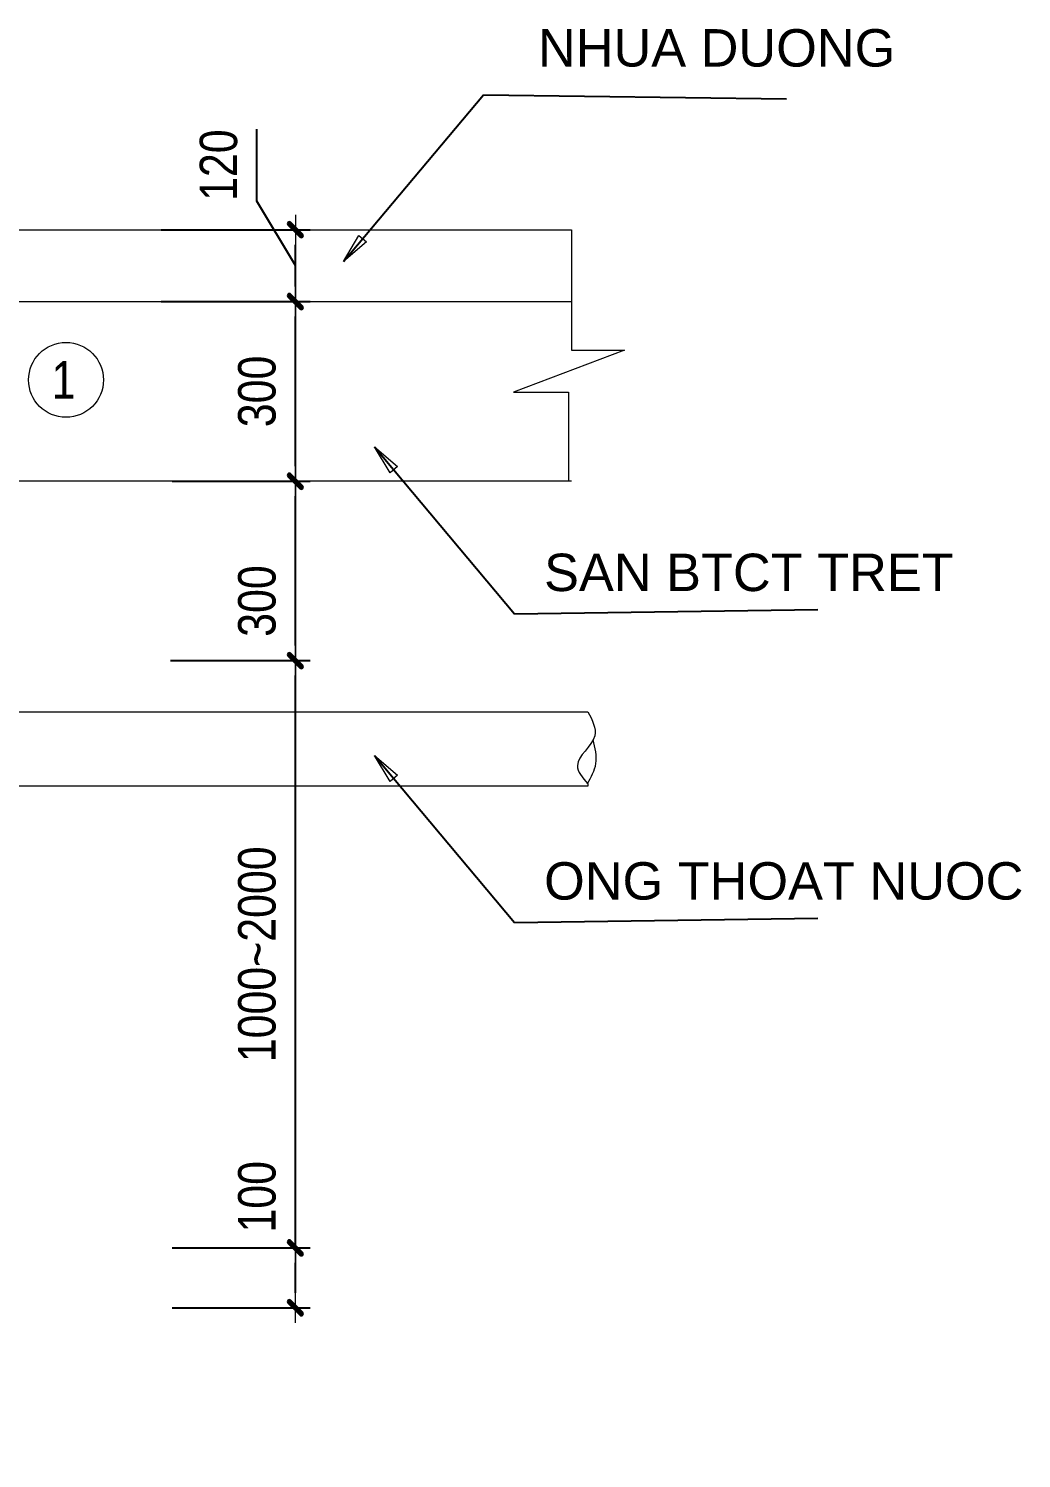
# Model space of a CAD drawing. Header units: millimetres. Extents: x -3568569 to -3536212, y 773195 to 801582.
# Drawn here: x -3543655 to -3541997, y 774930 to 777317 of the extents above; entities that cross this region are included whole.
import ezdxf
from ezdxf.enums import TextEntityAlignment as Align

# ---------------------------------------------------------------- set-up
doc = ezdxf.new("R2010")
doc.units = ezdxf.units.MM
doc.header["$MEASUREMENT"] = 0
doc.layers.get('0').update_dxf_attribs({"lineweight": 9})
doc.layers.get('Defpoints').update_dxf_attribs({"color": 10, "lineweight": 0})
for name, color, linetype, lineweight in [("'S_Concrete_Hatch_252", 252, 'Continuous', 9), ('DBAO', 2, 'Continuous', 13), ('DGIONG', 1, 'Continuous', 13), ('Ghi chu ban ve', 1, 'Continuous', 20), ('KTH', 154, 'Continuous', 15), ('STICK', 1, 'Continuous', 9), ('TEXT', 7, 'Continuous', 15)]:
    doc.layers.add(name, color=color, linetype=linetype, lineweight=lineweight)
doc.styles.add('CHU GHI CHU', font='arial.ttf', dxfattribs={"height": 200})
doc.styles.get("Standard").update_dxf_attribs({"font": 'arial.ttf'})
doc.styles.add('Star-HelCon', font='VHELVCN_0.TTF')
doc.styles.add('TTP-HelCon', font='VHELVCN_0.TTF')
doc.dimstyles.new('DTE-DIM50', dxfattribs={"dimscale": 50, "dimtxt": 2.5, "dimasz": 2.5, "dimexe": 1.25, "dimexo": 0.625, "dimtad": 1, "dimdec": 0, "dimtxsty": 'Standard', "dimcen": 2.5, "dimadec": 0, "dimazin": 0, "dimtfac": 1, "dimtdec": 0, "dimtmove": 0, "dimatfit": 3, "dimldrblk": 'CLOSEDBLANK', "dimfxl": 1, "dimarcsym": 0})
doc.dimstyles.new('TTP-25', dxfattribs={"dimscale": 25, "dimtxt": 2.5, "dimasz": 1, "dimexe": 1, "dimexo": 1, "dimgap": 0.09, "dimtad": 0, "dimdec": 4, "dimrnd": 5, "dimzin": 9, "dimdsep": 46, "dimtxsty": 'TTP-HelCon', "dimblk": 'Stick', "dimcen": 0.09, "dimdle": 1.5, "dimclrd": 256, "dimclre": 256, "dimclrt": 1, "dimadec": 0, "dimazin": 0, "dimtfac": 1, "dimtdec": 4, "dimtmove": 0, "dimatfit": 3, "dimldrblk": 'ARCHTICK', "dimfxl": 1, "dimtvp": 1, "dimtolj": 1, "dimtzin": 0, "dimarcsym": 0})

# ---------------------------------------------------------------- blocks, each defined once
blk = doc.blocks.new('Stick')
at = {"layer": 'STICK'}
h = blk.add_hatch(color=256, dxfattribs=at)
edge = h.paths.add_edge_path()
edge.add_line((0.3, 0.5), (-0.5, -0.3))
edge.add_arc((-0.4, -0.4), 0.141, 135, 315)
edge.add_line((-0.3, -0.5), (0.5, 0.3))
edge.add_arc((0.4, 0.4), 0.141, 315, 495)
blk.add_line((1, 0), (-1, 0), dxfattribs=at)
blk.add_lwpolyline([(0.3, 0.5), (-0.5, -0.3, 1), (-0.3, -0.5), (0.5, 0.3, 1), (0.3, 0.5, 1)], format="xyb", dxfattribs=at)
blk = doc.blocks.new('*D416')
at = {"layer": 'Defpoints', "color": 0, "ltscale": 0.8, "transparency": 16777216}
for p in [(-3543440.4, 776561.2), (-3543209.7, 776561.2), (-3543443.4, 776261.7)]:
    blk.add_point(p, dxfattribs=at)
at = {"layer": 'KTH', "lineweight": -2, "ltscale": 0.8, "transparency": 16777216}
for p, q in [((-3543415.4, 776561.2), (-3543184.7, 776561.2)), ((-3543209.7, 776286.7), (-3543209.7, 776536.2)), ((-3543418.4, 776261.7), (-3543184.7, 776261.7))]:
    blk.add_line(p, q, dxfattribs=at)
at = {"layer": 'KTH', "lineweight": -2, "ltscale": 0.8, "transparency": 16777216, "xscale": 25, "yscale": 25, "zscale": 25}
for p, rotation in [((-3543209.7, 776561.2), 90), ((-3543209.7, 776261.7), 270)]:
    blk.add_blockref('Stick', p, dxfattribs=dict(at, rotation=rotation))
at = {"layer": 'KTH', "color": 1, "ltscale": 0.8, "transparency": 16777216, "insert": (-3543273.6, 776361.2), "char_height": 62.5, "attachment_point": 5, "rotation": 90, "style": 'TTP-HelCon'}
blk.add_mtext('\\A1;300', dxfattribs=at)
blk = doc.blocks.new('_ArchTick')
at = {"color": 0, "linetype": 'ByBlock', "const_width": 0.15}
blk.add_lwpolyline([(-0.5, -0.5), (0.5, 0.5)], dxfattribs=at)
blk = doc.blocks.new('*D417')
at = {"layer": 'Defpoints', "color": 0, "ltscale": 0.8, "transparency": 16777216}
for p in [(-3543458.6, 776861.2), (-3543209.7, 776861.2), (-3543440.4, 776561.2)]:
    blk.add_point(p, dxfattribs=at)
at = {"layer": 'KTH', "lineweight": -2, "ltscale": 0.8, "transparency": 16777216}
for p, q in [((-3543433.6, 776861.2), (-3543184.7, 776861.2)), ((-3543209.7, 776586.2), (-3543209.7, 776836.2)), ((-3543415.4, 776561.2), (-3543184.7, 776561.2))]:
    blk.add_line(p, q, dxfattribs=at)
at = {"layer": 'KTH', "lineweight": -2, "ltscale": 0.8, "transparency": 16777216, "xscale": 25, "yscale": 25, "zscale": 25}
for p, rotation in [((-3543209.7, 776861.2), 90), ((-3543209.7, 776561.2), 270)]:
    blk.add_blockref('Stick', p, dxfattribs=dict(at, rotation=rotation))
at = {"layer": 'KTH', "color": 1, "ltscale": 0.8, "transparency": 16777216, "insert": (-3543273.6, 776711.2), "char_height": 62.5, "attachment_point": 5, "rotation": 90, "style": 'TTP-HelCon'}
blk.add_mtext('\\A1;300', dxfattribs=at)
blk = doc.blocks.new('*D422')
at = {"layer": 'Defpoints', "color": 0, "ltscale": 0.8, "transparency": 16777216}
for p in [(-3543440.4, 775281.2), (-3543209.7, 775281.2), (-3543440.4, 775181.2)]:
    blk.add_point(p, dxfattribs=at)
at = {"layer": 'KTH', "lineweight": -2, "ltscale": 0.8, "transparency": 16777216}
for p, q in [((-3543209.7, 775281.2), (-3543209.7, 775426.9)), ((-3543415.4, 775281.2), (-3543184.7, 775281.2)), ((-3543209.7, 775206.2), (-3543209.7, 775256.2)), ((-3543415.4, 775181.2), (-3543184.7, 775181.2))]:
    blk.add_line(p, q, dxfattribs=at)
at = {"layer": 'KTH', "lineweight": -2, "ltscale": 0.8, "transparency": 16777216, "xscale": 25, "yscale": 25, "zscale": 25}
for p, rotation in [((-3543209.7, 775281.2), 90), ((-3543209.7, 775181.2), 270)]:
    blk.add_blockref('Stick', p, dxfattribs=dict(at, rotation=rotation))
at = {"layer": 'KTH', "color": 1, "ltscale": 0.8, "transparency": 16777216, "insert": (-3543273.6, 775366.5), "char_height": 62.5, "attachment_point": 5, "rotation": 90, "style": 'TTP-HelCon'}
blk.add_mtext('\\A1;100', dxfattribs=at)
blk = doc.blocks.new('*D423')
at = {"layer": 'Defpoints', "color": 0, "ltscale": 0.8, "transparency": 16777216}
for p in [(-3543443.4, 776261.7), (-3543209.7, 776261.7), (-3543440.4, 775281.2)]:
    blk.add_point(p, dxfattribs=at)
at = {"layer": 'KTH', "lineweight": -2, "ltscale": 0.8, "transparency": 16777216}
for p, q in [((-3543418.4, 776261.7), (-3543184.7, 776261.7)), ((-3543209.7, 775306.2), (-3543209.7, 776236.7)), ((-3543415.4, 775281.2), (-3543184.7, 775281.2))]:
    blk.add_line(p, q, dxfattribs=at)
at = {"layer": 'KTH', "lineweight": -2, "ltscale": 0.8, "transparency": 16777216, "xscale": 25, "yscale": 25, "zscale": 25}
for p, rotation in [((-3543209.7, 776261.7), 90), ((-3543209.7, 775281.2), 270)]:
    blk.add_blockref('Stick', p, dxfattribs=dict(at, rotation=rotation))
at = {"layer": 'KTH', "color": 1, "ltscale": 0.8, "transparency": 16777216, "insert": (-3543273.6, 775771.4), "char_height": 62.5, "attachment_point": 5, "rotation": 90, "style": 'TTP-HelCon'}
blk.add_mtext('\\A1;1000~2000', dxfattribs=at)
blk = doc.blocks.new('*D432')
at = {"layer": 'Defpoints', "color": 0, "ltscale": 0.8, "transparency": 16777216}
for p in [(-3543458.6, 776981.2), (-3543209.7, 776981.2), (-3543440.4, 776861.2)]:
    blk.add_point(p, dxfattribs=at)
at = {"layer": 'KTH', "lineweight": -2, "ltscale": 0.8, "transparency": 16777216}
for p, q in [((-3543273.8, 777028.6), (-3543273.8, 777149.3)), ((-3543209.7, 776921.2), (-3543273.8, 777028.6)), ((-3543433.6, 776981.2), (-3543184.7, 776981.2)), ((-3543209.7, 776886.2), (-3543209.7, 776956.2)), ((-3543415.4, 776861.2), (-3543184.7, 776861.2))]:
    blk.add_line(p, q, dxfattribs=at)
at = {"layer": 'KTH', "lineweight": -2, "ltscale": 0.8, "transparency": 16777216, "xscale": 25, "yscale": 25, "zscale": 25}
for p, rotation in [((-3543209.7, 776981.2), 90), ((-3543209.7, 776861.2), 270)]:
    blk.add_blockref('Stick', p, dxfattribs=dict(at, rotation=rotation))
at = {"layer": 'KTH', "color": 1, "ltscale": 0.8, "transparency": 16777216, "insert": (-3543337.7, 777089), "char_height": 62.5, "attachment_point": 5, "rotation": 90, "style": 'TTP-HelCon'}
blk.add_mtext('\\A1;120', dxfattribs=at)

msp = doc.modelspace()

# ---------------------------------------------------------------- linework, layer by layer
at = {"layer": "'S_Concrete_Hatch_252"}
for p, q in [((-3544049.20329, 776981.20064), (-3542748.60208, 776981.20064)), ((-3544801.36706, 776176.1756), (-3542721.45035, 776176.1756)), ((-3542721.45035, 776052.29), (-3544801.36706, 776052.29)), ((-3542721.45035, 776056.1756), (-3542721.45035, 776052.29))]:
    msp.add_line(p, q, dxfattribs=at)
for points in [[(-3542721.45035, 776176.1756), (-3542709.90711, 776136.05447), (-3542738.83708, 776086.46093), (-3542721.45035, 776056.1756)], [(-3542722.01532, 776056.17455), (-3542707.9175, 776089.81547), (-3542712.48884, 776129.38285)]]:
    msp.add_spline(points, degree=3, dxfattribs=at)
at = {"layer": 'DBAO'}
msp.add_line((-3544049.20329, 776861.20064), (-3542748.60208, 776861.20064), dxfattribs=at)
msp.add_lwpolyline([(-3542748.60208, 776561.20064), (-3543899.20329, 776561.20064), (-3543899.20329, 776261.68607), (-3544399.20329, 776261.68607), (-3544399.20329, 774719.77597)], dxfattribs=at)
at = {"layer": 'DGIONG'}
msp.add_circle((-3543592.58487, 776730.46454), 62.5, dxfattribs=at)
at = {"layer": 'KTH', "color": 2, "ltscale": 0.8}
for p, q in [((-3542748.60208, 776981.20064), (-3542748.60208, 776779.83363)), ((-3542660.40881, 776779.83363), (-3542845.37137, 776710.0741)), ((-3542748.60208, 776779.83363), (-3542660.40881, 776779.83363)), ((-3542845.37137, 776710.0741), (-3542753.79678, 776710.0741)), ((-3542753.79678, 776710.0741), (-3542753.79678, 776561.20064))]:
    msp.add_line(p, q, dxfattribs=at)

# ---------------------------------------------------------------- texts
at = {"layer": 'Ghi chu ban ve', "style": 'CHU GHI CHU'}
for s, p in [('NHUA DUONG', (-3542804.6369, 777253.5642)), ('SAN BTCT TRET', (-3542794.42463, 776377.82233)), ('ONG THOAT NUOC', (-3542794.42463, 775862.66468))]:
    msp.add_text(s, height=62.5, dxfattribs=at).set_placement(p)
at = {"layer": 'TEXT', "color": 1, "style": 'Star-HelCon'}
msp.add_text('1', height=62.5, dxfattribs=at).set_placement((-3543596.75154, 776730.46454), align=Align.MIDDLE)

# ---------------------------------------------------------------- dimensions: what is measured, and where the dimension line sits
at = {"layer": 'KTH', "color": 2, "ltscale": 0.8}
dim = msp.add_linear_dim(base=(-3543209.72431, 776981.20064), p1=(-3543440.40504, 776861.20064), p2=(-3543458.56976, 776981.20064), angle=90, dimstyle='TTP-25', override={"dimtmove": 1}, dxfattribs=at)
dim.commit()
dim.dimension.update_dxf_attribs({"geometry": '*D432', "text_midpoint": (-3543273.84346, 777030.87962), "dimtype": 160})
dim = msp.add_linear_dim(base=(-3543209.72431, 776861.20064), p1=(-3543440.40504, 776561.20064), p2=(-3543458.56976, 776861.20064), angle=90, dimstyle='TTP-25', override={"dimtmove": 1}, dxfattribs=at)
dim.commit()
dim.dimension.update_dxf_attribs({"geometry": '*D417', "text_midpoint": (-3543273.55764, 776711.20064)})
dim = msp.add_linear_dim(base=(-3543209.72431, 776561.20064), p1=(-3543443.4191, 776261.68607), p2=(-3543440.40504, 776561.20064), angle=90, dimstyle='TTP-25', dxfattribs=at)
dim.commit()
dim.dimension.update_dxf_attribs({"geometry": '*D416', "text_midpoint": (-3543209.72431, 776361.20064), "dimtype": 160})
dim = msp.add_linear_dim(base=(-3543209.72431, 776261.68607), p1=(-3543440.40504, 775281.20064), p2=(-3543443.4191, 776261.68607), angle=90, text='1000~2000', dimstyle='TTP-25', override={"dimtmove": 1}, dxfattribs=at)
dim.commit()
dim.dimension.update_dxf_attribs({"geometry": '*D423', "text_midpoint": (-3543273.55764, 775771.44336)})
dim = msp.add_linear_dim(base=(-3543209.72431, 775281.20064), p1=(-3543440.40504, 775181.20064), p2=(-3543440.40504, 775281.20064), angle=90, dimstyle='TTP-25', dxfattribs=at)
dim.commit()
dim.dimension.update_dxf_attribs({"geometry": '*D422', "text_midpoint": (-3543273.55764, 775366.53398)})

# ---------------------------------------------------------------- leaders
at = {"color": 1}
for points in [[(-3543129.5894, 776927.90152), (-3542895.79868, 777206.62934), (-3542389.43417, 777199.54884)], [(-3543077.45134, 776618.62473), (-3542843.66063, 776339.89692), (-3542337.29611, 776346.97742)], [(-3543077.45134, 776103.46709), (-3542843.66063, 775824.73927), (-3542337.29611, 775831.81977)]]:
    msp.add_leader(points, dimstyle='DTE-DIM50', override={"dimasz": 1}, dxfattribs=at)

doc.saveas('drawing.dxf')
